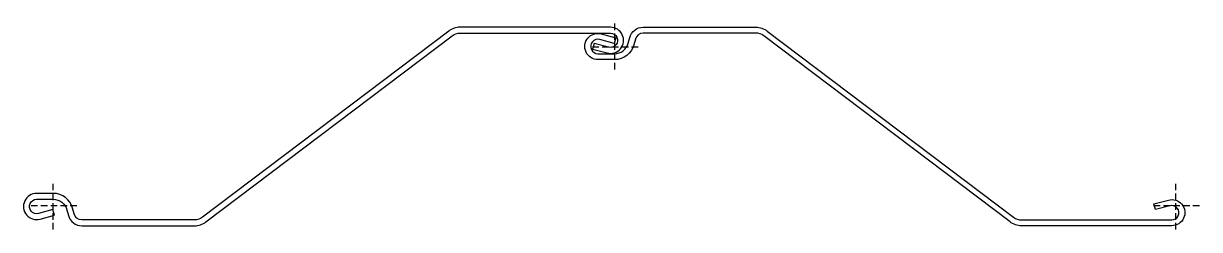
# Model space of a CAD drawing. Header units: millimetres. Extents: x -45 to 1750, y -36 to 279.
import ezdxf

# ---------------------------------------------------------------- set-up
doc = ezdxf.new("R2010")
doc.units = ezdxf.units.MM
doc.linetypes.add('DASHED', pattern=[0.75, 0.5, -0.25])
doc.layers.add('ref', color=251, linetype='Continuous', plot=False)

msp = doc.modelspace()

# ---------------------------------------------------------------- linework, layer by layer
for points in [[(43.7, -21.3, -0.340671), (31.7, -12.1), (29.4, -3.5, 0.340671), (0, 19.2), (-25.4, 19.2, 1.140282), (-20.3, -20.2), (1.8, -14.3), (-0.6, -5.6), (-22.6, -11.5, -1.140281), (-25.4, 10.2), (0, 10.2, -0.340671), (20.7, -5.8), (23, -14.4, 0.340671), (43.7, -30.3), (215.6, -30.3, 0.163308), (233.1, -24.5), (609.1, 259.9, -0.163308), (621.2, 263.9), (850.6, 263.9, -1.140281), (847.8, 242.3), (825.7, 248.2), (823.4, 239.5), (845.5, 233.6, 1.140281), (850.6, 272.9), (621.2, 272.9, 0.163308), (603.7, 267.1), (227.7, -17.3, -0.163308), (215.6, -21.3)], [(1072.6, 272.9, -0.163308), (1090.1, 267.1), (1466.1, -17.3, 0.163308), (1478.2, -21.3), (1707.6, -21.3, 1.140281), (1704.8, 0.3), (1682.7, -5.6), (1680.4, 3.1), (1702.5, 9, -1.140281), (1707.6, -30.3), (1478.2, -30.3, -0.163308), (1460.7, -24.5), (1084.7, 259.9, 0.163308), (1072.6, 263.9), (900.7, 263.9, 0.340671), (888.7, 254.7), (886.4, 246.1, -0.340671), (857, 223.4), (831.6, 223.4, -1.140282), (836.7, 262.8), (858.8, 256.9), (856.4, 248.2), (834.4, 254.1, 1.140281), (831.6, 232.4), (857, 232.4, 0.340671), (877.7, 248.4), (880, 257, -0.340671), (900.7, 272.9)]]:
    msp.add_lwpolyline(points, format="xyb", close=True)
at = {"layer": 'ref', "linetype": 'DASHED', "ltscale": 20}
for p, q in [((857, 278.5), (857, 206.6)), ((893, 242.6), (821, 242.6)), ((0, -36), (0, 36)), ((1714, -36), (1714, 36)), ((36, 0), (-36, 0)), ((1750, 0), (1678, 0))]:
    msp.add_line(p, q, dxfattribs=at)

doc.saveas('drawing.dxf')
